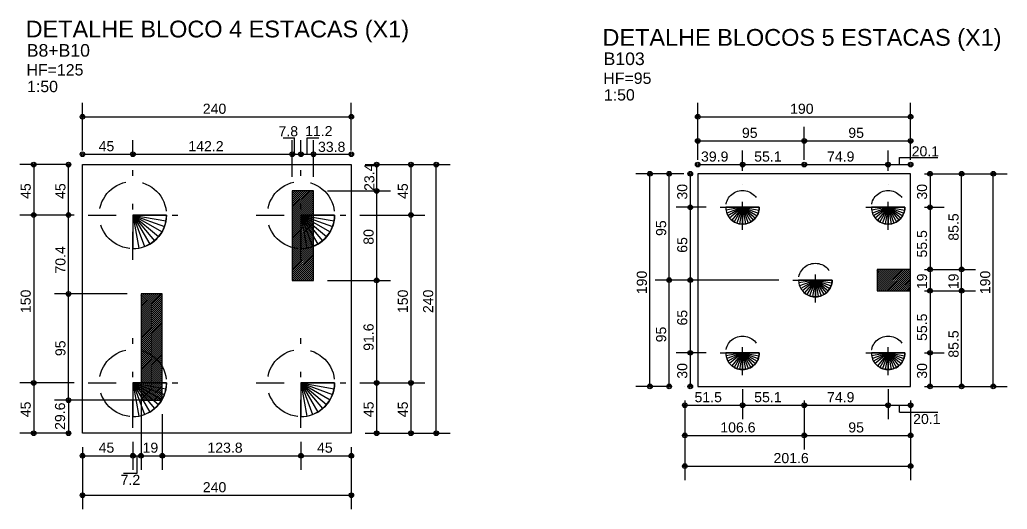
# Model space of a CAD drawing. Extents: x 0 to 119, y 0 to 84.
# Drawn here: x 76.2 to 93.83, y 53.86 to 62.61 of the extents above; entities that cross this region are included whole.
import ezdxf

# ---------------------------------------------------------------- set-up
doc = ezdxf.new("R2010")
doc.units = 0
doc.header["$MEASUREMENT"] = 0
doc.linetypes.add('ESTILO_TQS_0001', pattern=[1, 0.7, -0.3])
doc.linetypes.add('ESTILO_TQS_0003', pattern=[1.5, 0.5, -0.4, 0.1, -0.5])
for name, color, linetype in [('1', 3, 'CONTINUOUS'), ('10', 252, 'CONTINUOUS'), ('15', 12, 'CONTINUOUS'), ('18', 6, 'CONTINUOUS'), ('3', 7, 'CONTINUOUS'), ('32', 250, 'CONTINUOUS'), ('62', 7, 'CONTINUOUS')]:
    doc.layers.add(name, color=color, linetype=linetype)
doc.styles.add('TQS_ARIAL', font='arial.ttf')

msp = doc.modelspace()

# ---------------------------------------------------------------- linework, layer by layer
at = {"layer": '1', "color": 3, "linetype": 'Continuous'}
msp.add_line((90.207377, 57.958301), (90.207377, 57.958301), dxfattribs=at)
for points in [[(89.406336, 59.258301), (88.806336, 59.258301), (88.806569, 59.24649), (88.808874, 59.219361), (88.812996, 59.195439), (88.818824, 59.172646), (88.828798, 59.144403), (88.841744, 59.116911), (88.85268, 59.098119), (88.868393, 59.075591), (88.881979, 59.059143), (88.903561, 59.037208), (88.922194, 59.021464), (88.944182, 59.0059), (88.965531, 58.993397), (88.991622, 58.981099), (89.011923, 58.973544), (89.041455, 58.965401), (89.067617, 58.96081), (89.092111, 58.958638), (89.106336, 58.958301), (89.117823, 58.958521), (89.142565, 58.960496), (89.171083, 58.965371), (89.197666, 58.972541), (89.222567, 58.981732), (89.247336, 58.993501), (89.267434, 59.005225), (89.292714, 59.023219), (89.308581, 59.036723), (89.328574, 59.056781), (89.343703, 59.074843), (89.36093, 59.099613), (89.371256, 59.117526), (89.384907, 59.146954), (89.393846, 59.172639), (89.399856, 59.196282), (89.403548, 59.217492), (89.406141, 59.247485), (89.406336, 59.258301)], [(92.006336, 59.258301), (91.406336, 59.258301), (91.406569, 59.24649), (91.408874, 59.219361), (91.412996, 59.195439), (91.418824, 59.172646), (91.428798, 59.144403), (91.441744, 59.116911), (91.45268, 59.098119), (91.468393, 59.075591), (91.481979, 59.059143), (91.503561, 59.037208), (91.522194, 59.021464), (91.544182, 59.0059), (91.565531, 58.993397), (91.591622, 58.981099), (91.611923, 58.973544), (91.641455, 58.965401), (91.667617, 58.96081), (91.692111, 58.958638), (91.706336, 58.958301), (91.717823, 58.958521), (91.742565, 58.960496), (91.771083, 58.965371), (91.797666, 58.972541), (91.822567, 58.981732), (91.847336, 58.993501), (91.867434, 59.005225), (91.892714, 59.023219), (91.908581, 59.036723), (91.928574, 59.056781), (91.943703, 59.074843), (91.96093, 59.099613), (91.971256, 59.117526), (91.984907, 59.146954), (91.993846, 59.172639), (91.999856, 59.196282), (92.003548, 59.217492), (92.006141, 59.247485), (92.006336, 59.258301)], [(78.221791, 59.12074), (78.221791, 58.52074), (78.274108, 58.523025), (78.325979, 58.529855), (78.376118, 58.540927), (78.427003, 58.556924), (78.479512, 58.57891), (78.521791, 58.601125), (78.570367, 58.632381), (78.607463, 58.661113), (78.647052, 58.697476), (78.681417, 58.735067), (78.71625, 58.780872), (78.741406, 58.82074), (78.767539, 58.871424), (78.785606, 58.915528), (78.802817, 58.971044), (78.812675, 59.016551), (78.819964, 59.073962), (78.821791, 59.12074), (78.221791, 59.12074)], [(81.221791, 59.12074), (81.221791, 58.52074), (81.274108, 58.523025), (81.325979, 58.529855), (81.376118, 58.540927), (81.427003, 58.556924), (81.479512, 58.57891), (81.521791, 58.601125), (81.570367, 58.632381), (81.607463, 58.661113), (81.647052, 58.697476), (81.681417, 58.735067), (81.71625, 58.780872), (81.741406, 58.82074), (81.767539, 58.871424), (81.785606, 58.915528), (81.802817, 58.971044), (81.812675, 59.016551), (81.819964, 59.073962), (81.821791, 59.12074), (81.221791, 59.12074)], [(90.706336, 57.958301), (90.106336, 57.958301), (90.106569, 57.94649), (90.108874, 57.919361), (90.112996, 57.895439), (90.118824, 57.872646), (90.128798, 57.844403), (90.141744, 57.816911), (90.15268, 57.798119), (90.168393, 57.775591), (90.181979, 57.759143), (90.203561, 57.737208), (90.222194, 57.721464), (90.244182, 57.7059), (90.265531, 57.693397), (90.291622, 57.681099), (90.311923, 57.673544), (90.341455, 57.665401), (90.367617, 57.66081), (90.392111, 57.658638), (90.406336, 57.658301), (90.417823, 57.658521), (90.442565, 57.660496), (90.471083, 57.665371), (90.497666, 57.672541), (90.522567, 57.681732), (90.547336, 57.693501), (90.567434, 57.705225), (90.592714, 57.723219), (90.608581, 57.736723), (90.628574, 57.756781), (90.643703, 57.774843), (90.66093, 57.799613), (90.671256, 57.817526), (90.684907, 57.846954), (90.693846, 57.872639), (90.699856, 57.896282), (90.703548, 57.917492), (90.706141, 57.947485), (90.706336, 57.958301)], [(89.406336, 56.658301), (88.806336, 56.658301), (88.806569, 56.64649), (88.808874, 56.619361), (88.812996, 56.595439), (88.818824, 56.572646), (88.828798, 56.544403), (88.841744, 56.516911), (88.85268, 56.498119), (88.868393, 56.475591), (88.881979, 56.459143), (88.903561, 56.437208), (88.922194, 56.421464), (88.944182, 56.4059), (88.965531, 56.393397), (88.991622, 56.381099), (89.011923, 56.373544), (89.041455, 56.365401), (89.067617, 56.36081), (89.092111, 56.358638), (89.106336, 56.358301), (89.117823, 56.358521), (89.142565, 56.360496), (89.171083, 56.365371), (89.197666, 56.372541), (89.222567, 56.381732), (89.247336, 56.393501), (89.267434, 56.405225), (89.292714, 56.423219), (89.308581, 56.436723), (89.328574, 56.456781), (89.343703, 56.474843), (89.36093, 56.499613), (89.371256, 56.517526), (89.384907, 56.546954), (89.393846, 56.572639), (89.399856, 56.596282), (89.403548, 56.617492), (89.406141, 56.647485), (89.406336, 56.658301)], [(92.006336, 56.658301), (91.406336, 56.658301), (91.406569, 56.64649), (91.408874, 56.619361), (91.412996, 56.595439), (91.418824, 56.572646), (91.428798, 56.544403), (91.441744, 56.516911), (91.45268, 56.498119), (91.468393, 56.475591), (91.481979, 56.459143), (91.503561, 56.437208), (91.522194, 56.421464), (91.544182, 56.4059), (91.565531, 56.393397), (91.591622, 56.381099), (91.611923, 56.373544), (91.641455, 56.365401), (91.667617, 56.36081), (91.692111, 56.358638), (91.706336, 56.358301), (91.717823, 56.358521), (91.742565, 56.360496), (91.771083, 56.365371), (91.797666, 56.372541), (91.822567, 56.381732), (91.847336, 56.393501), (91.867434, 56.405225), (91.892714, 56.423219), (91.908581, 56.436723), (91.928574, 56.456781), (91.943703, 56.474843), (91.96093, 56.499613), (91.971256, 56.517526), (91.984907, 56.546954), (91.993846, 56.572639), (91.999856, 56.596282), (92.003548, 56.617492), (92.006141, 56.647485), (92.006336, 56.658301)], [(78.221791, 56.12074), (78.221791, 55.52074), (78.274108, 55.523025), (78.325979, 55.529855), (78.376118, 55.540927), (78.427003, 55.556924), (78.479512, 55.57891), (78.521791, 55.601125), (78.570367, 55.632381), (78.607463, 55.661113), (78.647052, 55.697476), (78.681417, 55.735067), (78.71625, 55.780872), (78.741406, 55.82074), (78.767539, 55.871424), (78.785606, 55.915528), (78.802817, 55.971044), (78.812675, 56.016551), (78.819964, 56.073962), (78.821791, 56.12074), (78.221791, 56.12074)], [(81.221791, 56.12074), (81.221791, 55.52074), (81.274108, 55.523025), (81.325979, 55.529855), (81.376118, 55.540927), (81.427003, 55.556924), (81.479512, 55.57891), (81.521791, 55.601125), (81.570367, 55.632381), (81.607463, 55.661113), (81.647052, 55.697476), (81.681417, 55.735067), (81.71625, 55.780872), (81.741406, 55.82074), (81.767539, 55.871424), (81.785606, 55.915528), (81.802817, 55.971044), (81.812675, 56.016551), (81.819964, 56.073962), (81.821791, 56.12074), (81.221791, 56.12074)]]:
    msp.add_lwpolyline(points, dxfattribs=at)
at = {"layer": '10', "color": 252, "linetype": 'ESTILO_TQS_0003'}
for p, q in [((78.221791, 58.32094), (78.221791, 59.92054)), ((81.221791, 58.32094), (81.221791, 59.92054)), ((89.106336, 58.858401), (89.106336, 59.658201)), ((91.706336, 58.858401), (91.706336, 59.658201)), ((88.706436, 59.258301), (89.506236, 59.258301)), ((91.306436, 59.258301), (92.106236, 59.258301)), ((77.421991, 59.12074), (79.021591, 59.12074)), ((80.421991, 59.12074), (82.021591, 59.12074)), ((90.406336, 57.558401), (90.406336, 58.358201)), ((90.006436, 57.958301), (90.806236, 57.958301)), ((89.106336, 56.258401), (89.106336, 57.058201)), ((91.706336, 56.258401), (91.706336, 57.058201)), ((78.221791, 55.32094), (78.221791, 56.92054)), ((81.221791, 55.32094), (81.221791, 56.92054)), ((88.706436, 56.658301), (89.506236, 56.658301)), ((91.306436, 56.658301), (92.106236, 56.658301)), ((77.421991, 56.12074), (79.021591, 56.12074)), ((80.421991, 56.12074), (82.021591, 56.12074))]:
    msp.add_line(p, q, dxfattribs=at)
at = {"layer": '10', "color": 252, "linetype": 'Continuous'}
for p, q in [((89.106336, 59.258301), (88.806336, 59.258301)), ((89.106336, 59.258301), (88.810894, 59.206206)), ((89.106336, 59.258301), (88.824428, 59.155695)), ((89.106336, 59.258301), (88.846529, 59.108301)), ((89.106336, 59.258301), (88.876523, 59.065465)), ((89.106336, 59.258301), (88.9135, 59.028488)), ((89.106336, 59.258301), (88.956336, 58.998493)), ((89.106336, 59.258301), (89.00373, 58.976393)), ((89.106336, 59.258301), (89.054242, 58.962859)), ((89.106336, 59.258301), (89.106336, 58.958301)), ((89.106336, 59.258301), (89.158431, 58.962859)), ((89.106336, 59.258301), (89.208942, 58.976393)), ((89.106336, 59.258301), (89.256336, 58.998493)), ((89.106336, 59.258301), (89.299172, 59.028488)), ((89.106336, 59.258301), (89.336149, 59.065465)), ((89.106336, 59.258301), (89.366144, 59.108301)), ((89.106336, 59.258301), (89.388244, 59.155695)), ((89.106336, 59.258301), (89.401778, 59.206206)), ((89.106336, 59.258301), (89.406336, 59.258301)), ((91.706336, 59.258301), (91.406336, 59.258301)), ((91.706336, 59.258301), (91.410894, 59.206206)), ((91.706336, 59.258301), (91.424428, 59.155695)), ((91.706336, 59.258301), (91.446529, 59.108301)), ((91.706336, 59.258301), (91.476523, 59.065465)), ((91.706336, 59.258301), (91.5135, 59.028488)), ((91.706336, 59.258301), (91.556336, 58.998493)), ((91.706336, 59.258301), (91.60373, 58.976393)), ((91.706336, 59.258301), (91.654242, 58.962859)), ((91.706336, 59.258301), (91.706336, 58.958301)), ((91.706336, 59.258301), (91.758431, 58.962859)), ((91.706336, 59.258301), (91.808942, 58.976393)), ((91.706336, 59.258301), (91.856336, 58.998493)), ((91.706336, 59.258301), (91.899172, 59.028488)), ((91.706336, 59.258301), (91.936149, 59.065465)), ((91.706336, 59.258301), (91.966144, 59.108301)), ((91.706336, 59.258301), (91.988244, 59.155695)), ((91.706336, 59.258301), (92.001778, 59.206206)), ((91.706336, 59.258301), (92.006336, 59.258301)), ((78.221791, 59.12074), (78.221791, 58.52074)), ((78.221791, 59.12074), (78.325979, 58.529855)), ((78.221791, 59.12074), (78.427003, 58.556924)), ((78.221791, 59.12074), (78.521791, 58.601125)), ((78.221791, 59.12074), (78.607463, 58.661113)), ((78.221791, 59.12074), (78.681417, 58.735067)), ((78.221791, 59.12074), (78.741406, 58.82074)), ((78.221791, 59.12074), (78.785606, 58.915528)), ((78.221791, 59.12074), (78.812675, 59.016551)), ((78.221791, 59.12074), (78.821791, 59.12074)), ((81.221791, 59.12074), (81.221791, 58.52074)), ((81.221791, 59.12074), (81.325979, 58.529855)), ((81.221791, 59.12074), (81.427003, 58.556924)), ((81.221791, 59.12074), (81.521791, 58.601125)), ((81.221791, 59.12074), (81.607463, 58.661113)), ((81.221791, 59.12074), (81.681417, 58.735067)), ((81.221791, 59.12074), (81.741406, 58.82074)), ((81.221791, 59.12074), (81.785606, 58.915528)), ((81.221791, 59.12074), (81.812675, 59.016551)), ((81.221791, 59.12074), (81.821791, 59.12074)), ((90.406336, 57.958301), (90.106336, 57.958301)), ((90.406336, 57.958301), (90.110894, 57.906206)), ((90.406336, 57.958301), (90.124428, 57.855695)), ((90.406336, 57.958301), (90.146529, 57.808301)), ((90.406336, 57.958301), (90.176523, 57.765465)), ((90.406336, 57.958301), (90.2135, 57.728488)), ((90.406336, 57.958301), (90.256336, 57.698493)), ((90.406336, 57.958301), (90.30373, 57.676393)), ((90.406336, 57.958301), (90.354242, 57.662859)), ((90.406336, 57.958301), (90.406336, 57.658301)), ((90.406336, 57.958301), (90.458431, 57.662859)), ((90.406336, 57.958301), (90.508942, 57.676393)), ((90.406336, 57.958301), (90.556336, 57.698493)), ((90.406336, 57.958301), (90.599172, 57.728488)), ((90.406336, 57.958301), (90.636149, 57.765465)), ((90.406336, 57.958301), (90.666144, 57.808301)), ((90.406336, 57.958301), (90.688244, 57.855695)), ((90.406336, 57.958301), (90.701778, 57.906206)), ((90.406336, 57.958301), (90.706336, 57.958301)), ((89.106336, 56.658301), (88.806336, 56.658301)), ((89.106336, 56.658301), (88.810894, 56.606206)), ((89.106336, 56.658301), (88.824428, 56.555695)), ((89.106336, 56.658301), (88.846529, 56.508301)), ((89.106336, 56.658301), (88.876523, 56.465465)), ((89.106336, 56.658301), (88.9135, 56.428488)), ((89.106336, 56.658301), (88.956336, 56.398493)), ((89.106336, 56.658301), (89.00373, 56.376393)), ((89.106336, 56.658301), (89.054242, 56.362859)), ((89.106336, 56.658301), (89.106336, 56.358301)), ((89.106336, 56.658301), (89.158431, 56.362859)), ((89.106336, 56.658301), (89.208942, 56.376393)), ((89.106336, 56.658301), (89.256336, 56.398493)), ((89.106336, 56.658301), (89.299172, 56.428488)), ((89.106336, 56.658301), (89.336149, 56.465465)), ((89.106336, 56.658301), (89.366144, 56.508301)), ((89.106336, 56.658301), (89.388244, 56.555695)), ((89.106336, 56.658301), (89.401778, 56.606206)), ((89.106336, 56.658301), (89.406336, 56.658301)), ((91.706336, 56.658301), (91.406336, 56.658301)), ((91.706336, 56.658301), (91.410894, 56.606206)), ((91.706336, 56.658301), (91.424428, 56.555695)), ((91.706336, 56.658301), (91.446529, 56.508301)), ((91.706336, 56.658301), (91.476523, 56.465465)), ((91.706336, 56.658301), (91.5135, 56.428488)), ((91.706336, 56.658301), (91.556336, 56.398493)), ((91.706336, 56.658301), (91.60373, 56.376393)), ((91.706336, 56.658301), (91.654242, 56.362859)), ((91.706336, 56.658301), (91.706336, 56.358301)), ((91.706336, 56.658301), (91.758431, 56.362859)), ((91.706336, 56.658301), (91.808942, 56.376393)), ((91.706336, 56.658301), (91.856336, 56.398493)), ((91.706336, 56.658301), (91.899172, 56.428488)), ((91.706336, 56.658301), (91.936149, 56.465465)), ((91.706336, 56.658301), (91.966144, 56.508301)), ((91.706336, 56.658301), (91.988244, 56.555695)), ((91.706336, 56.658301), (92.001778, 56.606206)), ((91.706336, 56.658301), (92.006336, 56.658301)), ((78.221791, 56.12074), (78.221791, 55.52074)), ((78.221791, 56.12074), (78.325979, 55.529855)), ((78.221791, 56.12074), (78.427003, 55.556924)), ((78.221791, 56.12074), (78.521791, 55.601125)), ((78.221791, 56.12074), (78.607463, 55.661113)), ((78.221791, 56.12074), (78.681417, 55.735067)), ((78.221791, 56.12074), (78.741406, 55.82074)), ((78.221791, 56.12074), (78.785606, 55.915528)), ((78.221791, 56.12074), (78.812675, 56.016551)), ((78.221791, 56.12074), (78.821791, 56.12074)), ((81.221791, 56.12074), (81.221791, 55.52074)), ((81.221791, 56.12074), (81.325979, 55.529855)), ((81.221791, 56.12074), (81.427003, 55.556924)), ((81.221791, 56.12074), (81.521791, 55.601125)), ((81.221791, 56.12074), (81.607463, 55.661113)), ((81.221791, 56.12074), (81.681417, 55.735067)), ((81.221791, 56.12074), (81.741406, 55.82074)), ((81.221791, 56.12074), (81.785606, 55.915528)), ((81.221791, 56.12074), (81.812675, 56.016551)), ((81.221791, 56.12074), (81.821791, 56.12074))]:
    msp.add_line(p, q, dxfattribs=at)
at = {"layer": '10', "color": 252, "linetype": 'ESTILO_TQS_0001'}
for centre, radius in [((78.221791, 59.12074), 0.6), ((81.221791, 59.12074), 0.6), ((89.106336, 59.258301), 0.3), ((91.706336, 59.258301), 0.3), ((90.406336, 57.958301), 0.3), ((89.106336, 56.658301), 0.3), ((91.706336, 56.658301), 0.3), ((78.221791, 56.12074), 0.6), ((81.221791, 56.12074), 0.6)]:
    msp.add_circle(centre, radius, dxfattribs=at)
at = {"layer": '18', "color": 6, "linetype": 'Continuous'}
for points in [[(77.321791, 60.02074), (82.121791, 60.02074), (82.121791, 55.22074), (77.321791, 55.22074), (77.321791, 60.02074)], [(88.307377, 56.058301), (92.107377, 56.058301), (92.107377, 59.858301), (88.307377, 59.858301), (88.307377, 56.058301)]]:
    msp.add_lwpolyline(points, dxfattribs=at)
at = {"layer": '32', "color": 250, "linetype": 'Continuous'}
for p, q in [((77.321791, 60.27074), (77.321791, 61.125311)), ((82.121791, 60.27074), (82.121791, 61.125311)), ((88.307377, 60.108301), (88.307377, 61.125252)), ((92.107377, 60.108301), (92.107377, 61.125252)), ((77.321791, 60.875311), (82.121791, 60.875311)), ((88.307377, 60.875252), (92.107377, 60.875252)), ((88.307377, 60.108301), (88.307377, 60.695103)), ((90.207377, 60.108301), (90.207377, 60.695103)), ((90.207377, 60.108301), (90.207377, 60.695103)), ((92.107377, 60.108301), (92.107377, 60.695103)), ((80.903, 60.499588), (81.109422, 60.499588)), ((81.109422, 60.206755), (81.109422, 60.499588)), ((81.334159, 60.206755), (81.334159, 60.499588)), ((81.334159, 60.499588), (81.540581, 60.499588)), ((77.321791, 60.27074), (77.321791, 60.456755)), ((78.221791, 60.17054), (78.221791, 60.456755)), ((78.221791, 60.17054), (78.221791, 60.456755)), ((81.066527, 59.801898), (81.066527, 60.456755)), ((81.066527, 59.801898), (81.066527, 60.456755)), ((81.221791, 60.17054), (81.221791, 60.456755)), ((81.221791, 60.17054), (81.221791, 60.456755)), ((81.446527, 59.801898), (81.446527, 60.456755)), ((81.446527, 59.801898), (81.446527, 60.456755)), ((82.121791, 60.27074), (82.121791, 60.456755)), ((88.307377, 60.445103), (90.207377, 60.445103)), ((90.207377, 60.445103), (92.107377, 60.445103)), ((77.321791, 60.206755), (78.221791, 60.206755)), ((78.221791, 60.206755), (81.066527, 60.206755)), ((81.066527, 60.206755), (81.221791, 60.206755)), ((81.221791, 60.206755), (81.446527, 60.206755)), ((81.446527, 60.206755), (82.121791, 60.206755)), ((88.307377, 60.108301), (88.307377, 60.271635)), ((89.106336, 59.908201), (89.106336, 60.271635)), ((89.106336, 59.908201), (89.106336, 60.271635)), ((90.207377, 60.108301), (90.207377, 60.271635)), ((90.207377, 60.108301), (90.207377, 60.271635)), ((91.706336, 59.908201), (91.706336, 60.271635)), ((91.706336, 59.908201), (91.706336, 60.271635)), ((91.906856, 60.021635), (91.906856, 60.145971)), ((91.906856, 60.145971), (92.591086, 60.145971)), ((92.107377, 60.108301), (92.107377, 60.271635)), ((77.071791, 60.02074), (76.201584, 60.02074)), ((76.451584, 60.02074), (76.451584, 59.12074)), ((77.071791, 60.02074), (76.821791, 60.02074)), ((77.071791, 59.12074), (77.071791, 60.02074)), ((77.321791, 60.02074), (77.321791, 60.02074)), ((77.321791, 60.02074), (77.321791, 60.02074)), ((77.321791, 60.02074), (77.321791, 60.02074)), ((77.321791, 60.02074), (77.321791, 60.02074)), ((82.121791, 60.02074), (82.121791, 60.02074)), ((82.121791, 60.02074), (82.121791, 60.02074)), ((82.121791, 60.02074), (82.121791, 60.02074)), ((82.121791, 60.02074), (82.121791, 60.02074)), ((82.121791, 60.02074), (82.121791, 60.02074)), ((82.371791, 60.02074), (83.4348, 60.02074)), ((82.371791, 60.02074), (82.823365, 60.02074)), ((82.371791, 60.02074), (83.887014, 60.02074)), ((82.573365, 60.02074), (82.573365, 59.551898)), ((83.1848, 60.02074), (83.1848, 59.12074)), ((83.637014, 55.22074), (83.637014, 60.02074)), ((88.307377, 60.021635), (89.106336, 60.021635)), ((89.106336, 60.021635), (90.207377, 60.021635)), ((90.207377, 60.021635), (91.706336, 60.021635)), ((91.706336, 60.021635), (92.107377, 60.021635)), ((78.221791, 59.92054), (78.221791, 59.92054)), ((78.221791, 59.92054), (78.221791, 59.92054)), ((81.221791, 59.92054), (81.221791, 59.92054)), ((81.221791, 59.92054), (81.221791, 59.92054)), ((87.9654, 59.858301), (87.202426, 59.858301)), ((87.452426, 56.058301), (87.452426, 59.858301)), ((88.057377, 59.858301), (87.546459, 59.858301)), ((87.796459, 57.958301), (87.796459, 59.858301)), ((88.057377, 59.858301), (87.923775, 59.858301)), ((88.173775, 59.858301), (88.173775, 59.258301)), ((88.2154, 59.858301), (88.2154, 59.858301)), ((88.307377, 59.858301), (88.307377, 59.858301)), ((88.307377, 59.858301), (88.307377, 59.858301)), ((88.307377, 59.858301), (88.307377, 59.858301)), ((88.307377, 59.858301), (88.307377, 59.858301)), ((88.307377, 59.858301), (88.307377, 59.858301)), ((90.207377, 59.858301), (90.207377, 59.858301)), ((90.207377, 59.858301), (90.207377, 59.858301)), ((90.207377, 59.858301), (90.207377, 59.858301)), ((90.207377, 59.858301), (90.207377, 59.858301)), ((92.107377, 59.858301), (92.107377, 59.858301)), ((92.107377, 59.858301), (92.107377, 59.858301)), ((92.107377, 59.858301), (92.107377, 59.858301)), ((92.107377, 59.858301), (92.107377, 59.858301)), ((92.107377, 59.858301), (92.107377, 59.858301)), ((92.107377, 59.858301), (92.107377, 59.858301)), ((92.357377, 59.858301), (92.705022, 59.858301)), ((92.357377, 59.858301), (93.267558, 59.858301)), ((92.357377, 59.858301), (93.83291, 59.858301)), ((92.455022, 59.858301), (92.455022, 59.258301)), ((93.017558, 58.148301), (93.017558, 59.858301)), ((93.58291, 56.058301), (93.58291, 59.858301)), ((89.106336, 59.658201), (89.106336, 59.658201)), ((89.106336, 59.658201), (89.106336, 59.658201)), ((91.706336, 59.658201), (91.706336, 59.658201)), ((91.706336, 59.658201), (91.706336, 59.658201)), ((81.066527, 59.551898), (81.066527, 59.551898)), ((81.066527, 59.551898), (81.066527, 59.551898)), ((81.446527, 59.551898), (81.446527, 59.551898)), ((81.446527, 59.551898), (81.446527, 59.551898)), ((81.446527, 59.551898), (81.446527, 59.551898)), ((81.446527, 59.551898), (81.446527, 59.551898)), ((81.696527, 59.551898), (82.823365, 59.551898)), ((81.696527, 59.551898), (82.823365, 59.551898)), ((82.573365, 59.551898), (82.573365, 57.951898)), ((88.456436, 59.258301), (87.923775, 59.258301)), ((88.456436, 59.258301), (87.923775, 59.258301)), ((88.173775, 59.258301), (88.173775, 57.958301)), ((88.706436, 59.258301), (88.706436, 59.258301)), ((88.706436, 59.258301), (88.706436, 59.258301)), ((92.106236, 59.258301), (92.106236, 59.258301)), ((92.106236, 59.258301), (92.106236, 59.258301)), ((92.356236, 59.258301), (92.705022, 59.258301)), ((92.356236, 59.258301), (92.705022, 59.258301)), ((92.455022, 59.258301), (92.455022, 58.148301)), ((77.171991, 59.12074), (76.201584, 59.12074)), ((77.171991, 59.12074), (76.201584, 59.12074)), ((76.451584, 59.12074), (76.451584, 56.12074)), ((77.171991, 59.12074), (76.821791, 59.12074)), ((77.171991, 59.12074), (76.821791, 59.12074)), ((77.071791, 57.711898), (77.071791, 59.12074)), ((77.421991, 59.12074), (77.421991, 59.12074)), ((77.421991, 59.12074), (77.421991, 59.12074)), ((77.421991, 59.12074), (77.421991, 59.12074)), ((77.421991, 59.12074), (77.421991, 59.12074)), ((82.021591, 59.12074), (82.021591, 59.12074)), ((82.021591, 59.12074), (82.021591, 59.12074)), ((82.271591, 59.12074), (83.4348, 59.12074)), ((82.271591, 59.12074), (83.4348, 59.12074)), ((83.1848, 59.12074), (83.1848, 56.12074)), ((92.107377, 58.148301), (92.107377, 58.148301)), ((92.107377, 58.148301), (92.107377, 58.148301)), ((92.107377, 58.148301), (92.107377, 58.148301)), ((92.107377, 58.148301), (92.107377, 58.148301)), ((92.357377, 58.148301), (92.705022, 58.148301)), ((92.357377, 58.148301), (92.705022, 58.148301)), ((92.357377, 58.148301), (93.267558, 58.148301)), ((92.357377, 58.148301), (93.267558, 58.148301)), ((92.455022, 58.148301), (92.455022, 57.768301)), ((93.017558, 57.768301), (93.017558, 58.148301)), ((81.446527, 57.951898), (81.446527, 57.951898)), ((81.446527, 57.951898), (81.446527, 57.951898)), ((81.696527, 57.951898), (82.823365, 57.951898)), ((81.696527, 57.951898), (82.823365, 57.951898)), ((82.573365, 57.951898), (82.573365, 56.12074)), ((88.057377, 57.958301), (87.546459, 57.958301)), ((88.057377, 57.958301), (87.546459, 57.958301)), ((87.796459, 56.058301), (87.796459, 57.958301)), ((89.756436, 57.958301), (87.923775, 57.958301)), ((89.756436, 57.958301), (87.923775, 57.958301)), ((88.173775, 57.958301), (88.173775, 56.658301)), ((88.307377, 57.958301), (88.307377, 57.958301)), ((88.307377, 57.958301), (88.307377, 57.958301)), ((90.006436, 57.958301), (90.006436, 57.958301)), ((90.006436, 57.958301), (90.006436, 57.958301)), ((78.116527, 57.711898), (76.821791, 57.711898)), ((78.116527, 57.711898), (76.821791, 57.711898)), ((77.071791, 55.811898), (77.071791, 57.711898)), ((78.366527, 57.711898), (78.366527, 57.711898)), ((78.366527, 57.711898), (78.366527, 57.711898)), ((92.107377, 57.768301), (92.107377, 57.768301)), ((92.107377, 57.768301), (92.107377, 57.768301)), ((92.107377, 57.768301), (92.107377, 57.768301)), ((92.107377, 57.768301), (92.107377, 57.768301)), ((92.357377, 57.768301), (92.705022, 57.768301)), ((92.357377, 57.768301), (92.705022, 57.768301)), ((92.357377, 57.768301), (93.267558, 57.768301)), ((92.357377, 57.768301), (93.267558, 57.768301)), ((92.455022, 57.768301), (92.455022, 56.658301)), ((93.017558, 56.058301), (93.017558, 57.768301)), ((78.366527, 56.761898), (78.366527, 56.761898)), ((78.366527, 56.761898), (78.366527, 56.761898)), ((88.456436, 56.658301), (87.923775, 56.658301)), ((88.456436, 56.658301), (87.923775, 56.658301)), ((88.173775, 56.658301), (88.173775, 56.058301)), ((88.706436, 56.658301), (88.706436, 56.658301)), ((88.706436, 56.658301), (88.706436, 56.658301)), ((92.106236, 56.658301), (92.106236, 56.658301)), ((92.106236, 56.658301), (92.106236, 56.658301)), ((92.356236, 56.658301), (92.705022, 56.658301)), ((92.356236, 56.658301), (92.705022, 56.658301)), ((92.455022, 56.658301), (92.455022, 56.058301)), ((78.366527, 56.511898), (78.366527, 54.570077)), ((78.366527, 56.511898), (78.366527, 54.570077)), ((89.106336, 56.258401), (89.106336, 56.258401)), ((89.106336, 56.258401), (89.106336, 56.258401)), ((91.706336, 56.258401), (91.706336, 56.258401)), ((91.706336, 56.258401), (91.706336, 56.258401)), ((77.171991, 56.12074), (76.201584, 56.12074)), ((77.171991, 56.12074), (76.201584, 56.12074)), ((76.451584, 56.12074), (76.451584, 55.22074)), ((77.421991, 56.12074), (77.421991, 56.12074)), ((77.421991, 56.12074), (77.421991, 56.12074)), ((82.021591, 56.12074), (82.021591, 56.12074)), ((82.021591, 56.12074), (82.021591, 56.12074)), ((82.021591, 56.12074), (82.021591, 56.12074)), ((82.021591, 56.12074), (82.021591, 56.12074)), ((82.271591, 56.12074), (82.823365, 56.12074)), ((82.271591, 56.12074), (82.823365, 56.12074)), ((82.271591, 56.12074), (83.4348, 56.12074)), ((82.271591, 56.12074), (83.4348, 56.12074)), ((82.573365, 56.12074), (82.573365, 55.22074)), ((83.1848, 56.12074), (83.1848, 55.22074)), ((87.82631, 56.058301), (87.202426, 56.058301)), ((87.82631, 56.058301), (87.546459, 56.058301)), ((88.07631, 56.058301), (88.07631, 56.058301)), ((88.07631, 56.058301), (88.07631, 56.058301)), ((88.07631, 56.058301), (88.07631, 56.058301)), ((88.07631, 56.058301), (88.07631, 56.058301)), ((88.07631, 56.058301), (88.07631, 56.058301)), ((88.07631, 56.058301), (88.07631, 56.058301)), ((88.32631, 56.058301), (88.423775, 56.058301)), ((89.106336, 56.008401), (89.106336, 55.472647)), ((89.106336, 56.008401), (89.106336, 55.472647)), ((90.207377, 56.058301), (90.207377, 56.058301)), ((90.207377, 56.058301), (90.207377, 56.058301)), ((90.207377, 56.058301), (90.207377, 56.058301)), ((90.207377, 56.058301), (90.207377, 56.058301)), ((91.706336, 56.008401), (91.706336, 55.472647)), ((91.706336, 56.008401), (91.706336, 55.472647)), ((92.107377, 56.058301), (92.107377, 56.058301)), ((92.107377, 56.058301), (92.107377, 56.058301)), ((92.107377, 56.058301), (92.107377, 56.058301)), ((92.107377, 56.058301), (92.107377, 56.058301)), ((92.107377, 56.058301), (92.107377, 56.058301)), ((92.107377, 56.058301), (92.107377, 56.058301)), ((92.357377, 56.058301), (92.705022, 56.058301)), ((92.357377, 56.058301), (93.267558, 56.058301)), ((92.357377, 56.058301), (93.83291, 56.058301)), ((78.402227, 55.811898), (76.821791, 55.811898)), ((78.116527, 55.811898), (76.821791, 55.811898)), ((77.071791, 55.811898), (77.071791, 55.22074)), ((78.366527, 55.811898), (78.366527, 55.811898)), ((78.652227, 55.811898), (78.652227, 55.811898)), ((78.746527, 55.811898), (78.746527, 55.811898)), ((78.746527, 55.811898), (78.746527, 55.811898)), ((88.07631, 55.808301), (88.07631, 55.472647)), ((88.07631, 55.808301), (88.07631, 54.932047)), ((88.07631, 55.808301), (88.07631, 54.384427)), ((88.07631, 55.722647), (89.106336, 55.722647)), ((89.106336, 55.722647), (90.207377, 55.722647)), ((90.207377, 55.808301), (90.207377, 55.472647)), ((90.207377, 55.808301), (90.207377, 55.472647)), ((90.207377, 55.808301), (90.207377, 54.932047)), ((90.207377, 55.808301), (90.207377, 54.932047)), ((90.207377, 55.722647), (91.706336, 55.722647)), ((91.706336, 55.722647), (92.107377, 55.722647)), ((91.906856, 55.598311), (91.906856, 55.722647)), ((92.107377, 55.808301), (92.107377, 54.932047)), ((92.107377, 55.808301), (92.107377, 55.472647)), ((92.107377, 55.808301), (92.107377, 54.384427)), ((78.746527, 55.561898), (78.746527, 54.570077)), ((78.746527, 55.561898), (78.746527, 54.570077)), ((91.906856, 55.598311), (92.591086, 55.598311)), ((77.071791, 55.22074), (76.201584, 55.22074)), ((77.071791, 55.22074), (76.821791, 55.22074)), ((77.321791, 55.22074), (77.321791, 55.22074)), ((77.321791, 55.22074), (77.321791, 55.22074)), ((77.321791, 55.22074), (77.321791, 55.22074)), ((77.321791, 55.22074), (77.321791, 55.22074)), ((78.221791, 55.32094), (78.221791, 55.32094)), ((78.221791, 55.32094), (78.221791, 55.32094)), ((81.221791, 55.32094), (81.221791, 55.32094)), ((81.221791, 55.32094), (81.221791, 55.32094)), ((82.121791, 55.22074), (82.121791, 55.22074)), ((82.121791, 55.22074), (82.121791, 55.22074)), ((82.121791, 55.22074), (82.121791, 55.22074)), ((82.121791, 55.22074), (82.121791, 55.22074)), ((82.121791, 55.22074), (82.121791, 55.22074)), ((82.371791, 55.22074), (82.823365, 55.22074)), ((82.371791, 55.22074), (83.4348, 55.22074)), ((82.371791, 55.22074), (83.887014, 55.22074)), ((78.221791, 55.07094), (78.221791, 54.570077)), ((78.221791, 55.07094), (78.221791, 54.570077)), ((81.221791, 55.07094), (81.221791, 54.570077)), ((81.221791, 55.07094), (81.221791, 54.570077)), ((88.07631, 55.182047), (90.207377, 55.182047)), ((90.207377, 55.182047), (92.107377, 55.182047)), ((77.321791, 54.97074), (77.321791, 54.570077)), ((77.321791, 54.97074), (77.321791, 53.86379)), ((82.121791, 54.97074), (82.121791, 54.570077)), ((82.121791, 54.97074), (82.121791, 53.86379)), ((77.321791, 54.820077), (78.221791, 54.820077)), ((78.221791, 54.820077), (78.366527, 54.820077)), ((78.294159, 54.820077), (78.294159, 54.503107)), ((78.366527, 54.820077), (78.746527, 54.820077)), ((78.746527, 54.820077), (81.221791, 54.820077)), ((81.221791, 54.820077), (82.121791, 54.820077)), ((78.294159, 54.503107), (78.056153, 54.503107)), ((88.07631, 54.634427), (92.107377, 54.634427)), ((77.321791, 54.11379), (82.121791, 54.11379))]:
    msp.add_line(p, q, dxfattribs=at)
for centre, radius in [((77.321791, 60.875311), 0.041625), ((77.321791, 60.875311), 0.02075), ((82.121791, 60.875311), 0.041625), ((82.121791, 60.875311), 0.02075), ((88.307377, 60.875252), 0.041625), ((88.307377, 60.875252), 0.02075), ((92.107377, 60.875252), 0.041625), ((92.107377, 60.875252), 0.02075), ((88.307377, 60.445103), 0.041625), ((90.207377, 60.445103), 0.041625), ((90.207377, 60.445103), 0.041625), ((92.107377, 60.445103), 0.041625), ((88.307377, 60.445103), 0.02075), ((90.207377, 60.445103), 0.02075), ((90.207377, 60.445103), 0.02075), ((92.107377, 60.445103), 0.02075), ((77.321791, 60.206755), 0.041625), ((77.321791, 60.206755), 0.02075), ((78.221791, 60.206755), 0.041625), ((78.221791, 60.206755), 0.041625), ((78.221791, 60.206755), 0.02075), ((78.221791, 60.206755), 0.02075), ((81.066527, 60.206755), 0.041625), ((81.066527, 60.206755), 0.041625), ((81.066527, 60.206755), 0.02075), ((81.066527, 60.206755), 0.02075), ((81.221791, 60.206755), 0.041625), ((81.221791, 60.206755), 0.041625), ((81.221791, 60.206755), 0.02075), ((81.221791, 60.206755), 0.02075), ((81.446527, 60.206755), 0.041625), ((81.446527, 60.206755), 0.041625), ((81.446527, 60.206755), 0.02075), ((81.446527, 60.206755), 0.02075), ((82.121791, 60.206755), 0.041625), ((82.121791, 60.206755), 0.02075), ((76.451584, 60.02074), 0.041625), ((76.451584, 60.02074), 0.02075), ((77.071791, 60.02074), 0.041625), ((77.071791, 60.02074), 0.02075), ((82.573365, 60.02074), 0.041625), ((82.573365, 60.02074), 0.02075), ((83.1848, 60.02074), 0.041625), ((83.1848, 60.02074), 0.02075), ((83.637014, 60.02074), 0.041625), ((83.637014, 60.02074), 0.02075), ((88.307377, 60.021635), 0.041625), ((88.307377, 60.021635), 0.02075), ((89.106336, 60.021635), 0.041625), ((89.106336, 60.021635), 0.041625), ((89.106336, 60.021635), 0.02075), ((89.106336, 60.021635), 0.02075), ((90.207377, 60.021635), 0.041625), ((90.207377, 60.021635), 0.041625), ((90.207377, 60.021635), 0.02075), ((90.207377, 60.021635), 0.02075), ((91.706336, 60.021635), 0.041625), ((91.706336, 60.021635), 0.041625), ((91.706336, 60.021635), 0.02075), ((91.706336, 60.021635), 0.02075), ((92.107377, 60.021635), 0.041625), ((92.107377, 60.021635), 0.02075), ((87.452426, 59.858301), 0.041625), ((87.452426, 59.858301), 0.02075), ((87.796459, 59.858301), 0.041625), ((87.796459, 59.858301), 0.02075), ((88.173775, 59.858301), 0.041625), ((88.173775, 59.858301), 0.02075), ((92.455022, 59.858301), 0.041625), ((92.455022, 59.858301), 0.02075), ((93.017558, 59.858301), 0.041625), ((93.017558, 59.858301), 0.02075), ((93.58291, 59.858301), 0.041625), ((93.58291, 59.858301), 0.02075), ((82.573365, 59.551898), 0.041625), ((82.573365, 59.551898), 0.041625), ((82.573365, 59.551898), 0.02075), ((82.573365, 59.551898), 0.02075), ((88.173775, 59.258301), 0.041625), ((88.173775, 59.258301), 0.041625), ((88.173775, 59.258301), 0.02075), ((88.173775, 59.258301), 0.02075), ((92.455022, 59.258301), 0.041625), ((92.455022, 59.258301), 0.041625), ((92.455022, 59.258301), 0.02075), ((92.455022, 59.258301), 0.02075), ((76.451584, 59.12074), 0.041625), ((76.451584, 59.12074), 0.041625), ((76.451584, 59.12074), 0.02075), ((76.451584, 59.12074), 0.02075), ((77.071791, 59.12074), 0.041625), ((77.071791, 59.12074), 0.041625), ((77.071791, 59.12074), 0.02075), ((77.071791, 59.12074), 0.02075), ((83.1848, 59.12074), 0.041625), ((83.1848, 59.12074), 0.041625), ((83.1848, 59.12074), 0.02075), ((83.1848, 59.12074), 0.02075), ((92.455022, 58.148301), 0.041625), ((92.455022, 58.148301), 0.041625), ((93.017558, 58.148301), 0.041625), ((93.017558, 58.148301), 0.041625), ((92.455022, 58.148301), 0.02075), ((92.455022, 58.148301), 0.02075), ((93.017558, 58.148301), 0.02075), ((93.017558, 58.148301), 0.02075), ((82.573365, 57.951898), 0.041625), ((82.573365, 57.951898), 0.041625), ((82.573365, 57.951898), 0.02075), ((82.573365, 57.951898), 0.02075), ((87.796459, 57.958301), 0.041625), ((87.796459, 57.958301), 0.041625), ((87.796459, 57.958301), 0.02075), ((87.796459, 57.958301), 0.02075), ((88.173775, 57.958301), 0.041625), ((88.173775, 57.958301), 0.041625), ((88.173775, 57.958301), 0.02075), ((88.173775, 57.958301), 0.02075), ((77.071791, 57.711898), 0.041625), ((77.071791, 57.711898), 0.041625), ((77.071791, 57.711898), 0.02075), ((77.071791, 57.711898), 0.02075), ((92.455022, 57.768301), 0.041625), ((92.455022, 57.768301), 0.041625), ((92.455022, 57.768301), 0.02075), ((92.455022, 57.768301), 0.02075), ((93.017558, 57.768301), 0.041625), ((93.017558, 57.768301), 0.041625), ((93.017558, 57.768301), 0.02075), ((93.017558, 57.768301), 0.02075), ((88.173775, 56.658301), 0.041625), ((88.173775, 56.658301), 0.041625), ((88.173775, 56.658301), 0.02075), ((88.173775, 56.658301), 0.02075), ((92.455022, 56.658301), 0.041625), ((92.455022, 56.658301), 0.041625), ((92.455022, 56.658301), 0.02075), ((92.455022, 56.658301), 0.02075), ((76.451584, 56.12074), 0.041625), ((76.451584, 56.12074), 0.041625), ((76.451584, 56.12074), 0.02075), ((76.451584, 56.12074), 0.02075), ((82.573365, 56.12074), 0.041625), ((82.573365, 56.12074), 0.041625), ((82.573365, 56.12074), 0.02075), ((82.573365, 56.12074), 0.02075), ((83.1848, 56.12074), 0.041625), ((83.1848, 56.12074), 0.041625), ((83.1848, 56.12074), 0.02075), ((83.1848, 56.12074), 0.02075), ((87.452426, 56.058301), 0.041625), ((87.452426, 56.058301), 0.02075), ((87.796459, 56.058301), 0.041625), ((87.796459, 56.058301), 0.02075), ((88.173775, 56.058301), 0.041625), ((88.173775, 56.058301), 0.02075), ((92.455022, 56.058301), 0.041625), ((92.455022, 56.058301), 0.02075), ((93.017558, 56.058301), 0.041625), ((93.017558, 56.058301), 0.02075), ((93.58291, 56.058301), 0.041625), ((93.58291, 56.058301), 0.02075), ((77.071791, 55.811898), 0.041625), ((77.071791, 55.811898), 0.041625), ((77.071791, 55.811898), 0.02075), ((77.071791, 55.811898), 0.02075), ((88.07631, 55.722647), 0.041625), ((88.07631, 55.722647), 0.02075), ((89.106336, 55.722647), 0.041625), ((89.106336, 55.722647), 0.041625), ((89.106336, 55.722647), 0.02075), ((89.106336, 55.722647), 0.02075), ((90.207377, 55.722647), 0.041625), ((90.207377, 55.722647), 0.041625), ((90.207377, 55.722647), 0.02075), ((90.207377, 55.722647), 0.02075), ((91.706336, 55.722647), 0.041625), ((91.706336, 55.722647), 0.041625), ((91.706336, 55.722647), 0.02075), ((91.706336, 55.722647), 0.02075), ((92.107377, 55.722647), 0.041625), ((92.107377, 55.722647), 0.02075), ((76.451584, 55.22074), 0.041625), ((76.451584, 55.22074), 0.02075), ((77.071791, 55.22074), 0.041625), ((77.071791, 55.22074), 0.02075), ((82.573365, 55.22074), 0.041625), ((82.573365, 55.22074), 0.02075), ((83.1848, 55.22074), 0.041625), ((83.1848, 55.22074), 0.02075), ((83.637014, 55.22074), 0.041625), ((83.637014, 55.22074), 0.02075), ((88.07631, 55.182047), 0.041625), ((88.07631, 55.182047), 0.02075), ((90.207377, 55.182047), 0.041625), ((90.207377, 55.182047), 0.041625), ((90.207377, 55.182047), 0.02075), ((90.207377, 55.182047), 0.02075), ((92.107377, 55.182047), 0.041625), ((92.107377, 55.182047), 0.02075), ((77.321791, 54.820077), 0.041625), ((77.321791, 54.820077), 0.02075), ((78.221791, 54.820077), 0.041625), ((78.221791, 54.820077), 0.041625), ((78.221791, 54.820077), 0.02075), ((78.221791, 54.820077), 0.02075), ((78.366527, 54.820077), 0.041625), ((78.366527, 54.820077), 0.041625), ((78.366527, 54.820077), 0.02075), ((78.366527, 54.820077), 0.02075), ((78.746527, 54.820077), 0.041625), ((78.746527, 54.820077), 0.041625), ((78.746527, 54.820077), 0.02075), ((78.746527, 54.820077), 0.02075), ((81.221791, 54.820077), 0.041625), ((81.221791, 54.820077), 0.041625), ((81.221791, 54.820077), 0.02075), ((81.221791, 54.820077), 0.02075), ((82.121791, 54.820077), 0.041625), ((82.121791, 54.820077), 0.02075), ((88.07631, 54.634427), 0.041625), ((92.107377, 54.634427), 0.041625), ((88.07631, 54.634427), 0.02075), ((92.107377, 54.634427), 0.02075), ((77.321791, 54.11379), 0.041625), ((77.321791, 54.11379), 0.02075), ((82.121791, 54.11379), 0.041625), ((82.121791, 54.11379), 0.02075)]:
    msp.add_circle(centre, radius, dxfattribs=at)
at = {"layer": '62', "linetype": 'Continuous'}
for p, q in [((81.066527, 59.181572), (81.436853, 59.551898)), ((81.066527, 59.216928), (81.401497, 59.551898)), ((81.066527, 59.252283), (81.366142, 59.551898)), ((81.066527, 59.287638), (81.330787, 59.551898)), ((81.066527, 59.322994), (81.295431, 59.551898)), ((81.066527, 59.358349), (81.260076, 59.551898)), ((81.066527, 59.393704), (81.224721, 59.551898)), ((81.066527, 59.42906), (81.189365, 59.551898)), ((81.066527, 59.464415), (81.15401, 59.551898)), ((81.066527, 59.49977), (81.118655, 59.551898)), ((81.066527, 59.535126), (81.083299, 59.551898)), ((81.066527, 59.146217), (81.446527, 59.526217)), ((81.066527, 59.110862), (81.446527, 59.490862)), ((81.066527, 59.075506), (81.446527, 59.455506)), ((81.066527, 59.040151), (81.446527, 59.420151)), ((81.066527, 59.004796), (81.446527, 59.384796)), ((81.066527, 58.96944), (81.446527, 59.34944)), ((81.066527, 58.934085), (81.446527, 59.314085)), ((81.066527, 58.89873), (81.446527, 59.27873)), ((81.066527, 58.863374), (81.446527, 59.243374)), ((81.066527, 58.828019), (81.446527, 59.208019)), ((81.066527, 58.792664), (81.446527, 59.172664)), ((81.066527, 58.757308), (81.446527, 59.137308)), ((81.066527, 58.721953), (81.446527, 59.101953)), ((81.066527, 58.686598), (81.446527, 59.066598)), ((81.066527, 58.651242), (81.446527, 59.031242)), ((81.066527, 58.615887), (81.446527, 58.995887)), ((81.066527, 58.580532), (81.446527, 58.960532)), ((81.066527, 58.545176), (81.446527, 58.925176)), ((81.066527, 58.509821), (81.446527, 58.889821)), ((81.066527, 58.474465), (81.446527, 58.854465)), ((81.066527, 58.43911), (81.446527, 58.81911)), ((81.066527, 58.403755), (81.446527, 58.783755)), ((81.066527, 58.368399), (81.446527, 58.748399)), ((81.066527, 58.333044), (81.446527, 58.713044)), ((81.066527, 58.297689), (81.446527, 58.677689)), ((81.066527, 58.262333), (81.446527, 58.642333)), ((81.066527, 58.226978), (81.446527, 58.606978)), ((81.066527, 58.191623), (81.446527, 58.571623)), ((81.066527, 58.156267), (81.446527, 58.536267)), ((81.066527, 58.120912), (81.446527, 58.500912)), ((81.066527, 58.085557), (81.446527, 58.465557)), ((81.066527, 58.050201), (81.446527, 58.430201)), ((81.066527, 58.014846), (81.446527, 58.394846)), ((81.066527, 57.979491), (81.446527, 58.359491)), ((81.07429, 57.951898), (81.446527, 58.324135)), ((81.109645, 57.951898), (81.446527, 58.28878)), ((81.145, 57.951898), (81.446527, 58.253425)), ((81.180356, 57.951898), (81.446527, 58.218069)), ((81.215711, 57.951898), (81.446527, 58.182714)), ((81.251066, 57.951898), (81.446527, 58.147359)), ((81.286422, 57.951898), (81.446527, 58.112003)), ((81.321777, 57.951898), (81.446527, 58.076648)), ((81.357132, 57.951898), (81.446527, 58.041293)), ((91.507377, 57.778383), (91.877294, 58.148301)), ((91.507377, 57.813739), (91.841939, 58.148301)), ((91.507377, 57.849094), (91.806584, 58.148301)), ((91.507377, 57.884449), (91.771228, 58.148301)), ((91.507377, 57.919805), (91.735873, 58.148301)), ((91.507377, 57.95516), (91.700518, 58.148301)), ((91.507377, 57.990515), (91.665162, 58.148301)), ((91.507377, 58.025871), (91.629807, 58.148301)), ((91.507377, 58.061226), (91.594452, 58.148301)), ((91.507377, 58.096581), (91.559096, 58.148301)), ((91.507377, 58.131937), (91.523741, 58.148301)), ((91.53265, 57.768301), (91.91265, 58.148301)), ((91.568005, 57.768301), (91.948005, 58.148301)), ((91.60336, 57.768301), (91.98336, 58.148301)), ((91.638716, 57.768301), (92.018716, 58.148301)), ((91.674071, 57.768301), (92.054071, 58.148301)), ((91.709426, 57.768301), (92.089426, 58.148301)), ((91.744782, 57.768301), (92.107377, 58.130896)), ((91.780137, 57.768301), (92.107377, 58.095541)), ((91.815492, 57.768301), (92.107377, 58.060185)), ((91.850848, 57.768301), (92.107377, 58.02483)), ((81.392488, 57.951898), (81.446527, 58.005937)), ((81.427843, 57.951898), (81.446527, 57.970582)), ((91.886203, 57.768301), (92.107377, 57.989475)), ((91.921558, 57.768301), (92.107377, 57.954119)), ((91.956914, 57.768301), (92.107377, 57.918764)), ((91.992269, 57.768301), (92.107377, 57.883409)), ((92.027624, 57.768301), (92.107377, 57.848053)), ((78.366527, 57.365456), (78.712969, 57.711898)), ((78.366527, 57.400811), (78.677614, 57.711898)), ((78.366527, 57.436166), (78.642259, 57.711898)), ((78.366527, 57.471522), (78.606903, 57.711898)), ((78.366527, 57.506877), (78.571548, 57.711898)), ((78.366527, 57.542232), (78.536193, 57.711898)), ((78.366527, 57.577588), (78.500837, 57.711898)), ((78.366527, 57.612943), (78.465482, 57.711898)), ((78.366527, 57.648298), (78.430127, 57.711898)), ((78.366527, 57.683654), (78.394771, 57.711898)), ((78.366527, 57.3301), (78.746527, 57.7101)), ((78.366527, 57.294745), (78.746527, 57.674745)), ((92.06298, 57.768301), (92.107377, 57.812698)), ((92.098335, 57.768301), (92.107377, 57.777342)), ((78.366527, 57.25939), (78.746527, 57.63939)), ((78.366527, 57.224034), (78.746527, 57.604034)), ((78.366527, 57.188679), (78.746527, 57.568679)), ((78.366527, 57.153324), (78.746527, 57.533324)), ((78.366527, 57.117968), (78.746527, 57.497968)), ((78.366527, 57.082613), (78.746527, 57.462613)), ((78.366527, 57.047258), (78.746527, 57.427258)), ((78.366527, 57.011902), (78.746527, 57.391902)), ((78.366527, 56.976547), (78.746527, 57.356547)), ((78.366527, 56.941192), (78.746527, 57.321192)), ((78.366527, 56.905836), (78.746527, 57.285836)), ((78.366527, 56.870481), (78.746527, 57.250481)), ((78.366527, 56.835126), (78.746527, 57.215126)), ((78.366527, 56.79977), (78.746527, 57.17977)), ((78.366527, 56.764415), (78.746527, 57.144415)), ((78.366527, 56.72906), (78.746527, 57.10906)), ((78.366527, 56.693704), (78.746527, 57.073704)), ((78.366527, 56.658349), (78.746527, 57.038349)), ((78.366527, 56.622994), (78.746527, 57.002994)), ((78.366527, 56.587638), (78.746527, 56.967638)), ((78.366527, 56.552283), (78.746527, 56.932283)), ((78.366527, 56.516928), (78.746527, 56.896928)), ((78.366527, 56.481572), (78.746527, 56.861572)), ((78.366527, 56.446217), (78.746527, 56.826217)), ((78.366527, 56.410862), (78.746527, 56.790862)), ((78.366527, 56.375506), (78.746527, 56.755506)), ((78.366527, 56.340151), (78.746527, 56.720151)), ((78.366527, 56.304796), (78.746527, 56.684796)), ((78.366527, 56.26944), (78.746527, 56.64944)), ((78.366527, 56.234085), (78.746527, 56.614085)), ((78.366527, 56.19873), (78.746527, 56.57873)), ((78.366527, 56.163374), (78.746527, 56.543374)), ((78.366527, 56.128019), (78.746527, 56.508019)), ((78.366527, 56.092664), (78.746527, 56.472664)), ((78.366527, 56.057308), (78.746527, 56.437308)), ((78.366527, 56.021953), (78.746527, 56.401953)), ((78.366527, 55.986598), (78.746527, 56.366598)), ((78.366527, 55.951242), (78.746527, 56.331242)), ((78.366527, 55.915887), (78.746527, 56.295887)), ((78.366527, 55.880532), (78.746527, 56.260532)), ((78.366527, 55.845176), (78.746527, 56.225176)), ((78.368604, 55.811898), (78.746527, 56.189821)), ((78.40396, 55.811898), (78.746527, 56.154465)), ((78.439315, 55.811898), (78.746527, 56.11911)), ((78.47467, 55.811898), (78.746527, 56.083755)), ((78.510026, 55.811898), (78.746527, 56.048399)), ((78.545381, 55.811898), (78.746527, 56.013044)), ((78.580736, 55.811898), (78.746527, 55.977689)), ((78.616092, 55.811898), (78.746527, 55.942333)), ((78.651447, 55.811898), (78.746527, 55.906978)), ((78.686802, 55.811898), (78.746527, 55.871623)), ((78.722158, 55.811898), (78.746527, 55.836267))]:
    msp.add_line(p, q, dxfattribs=at)
for points in [[(81.066527, 57.951898), (81.446527, 57.951898), (81.446527, 59.551898), (81.066527, 59.551898), (81.066527, 57.951898)], [(91.507377, 57.768301), (92.107377, 57.768301), (92.107377, 58.148301), (91.507377, 58.148301), (91.507377, 57.768301)], [(78.366527, 55.811898), (78.746527, 55.811898), (78.746527, 57.711898), (78.366527, 57.711898), (78.366527, 55.811898)]]:
    msp.add_lwpolyline(points, dxfattribs=at)

# ---------------------------------------------------------------- texts
at = {"layer": '15', "color": 12, "linetype": 'Continuous', "style": 'TQS_ARIAL'}
for s, p in [('DETALHE BLOCO 4 ESTACAS (X1)', (76.306459, 62.293622)), ('DETALHE BLOCOS 5 ESTACAS (X1)', (86.605308, 62.143943))]:
    msp.add_text(s, height=0.3, dxfattribs=at).set_placement(p)
at = {"layer": '3', "color": 7, "linetype": 'Continuous', "style": 'TQS_ARIAL'}
for s, height, p in [('B8+B10', 0.225, (76.327239, 61.949847)), ('B103', 0.225, (86.626087, 61.800168)), ('HF=125', 0.203, (76.321986, 61.613284)), ('HF=95', 0.203, (86.620834, 61.463604)), ('1:50', 0.2025, (76.332993, 61.315935)), ('1:50', 0.2025, (86.631841, 61.166256))]:
    msp.add_text(s, height=height, dxfattribs=at).set_placement(p)
at = {"layer": '32', "color": 250, "linetype": 'Continuous', "style": 'TQS_ARIAL'}
for s, p in [('240', (79.469791, 60.929311)), ('190', (89.955377, 60.929252)), ('7.8', (80.821956, 60.527439)), ('11.2', (81.296335, 60.530459)), ('95', (89.095377, 60.499103)), ('95', (90.995377, 60.499103)), ('45', (77.609791, 60.260755)), ('142.2', (79.212159, 60.260755)), ('33.8', (81.526461, 60.249021)), ('20.1', (92.127061, 60.169172)), ('39.9', (88.364856, 60.075635)), ('55.1', (89.314856, 60.075635)), ('74.9', (90.614856, 60.075635)), ('51.5', (88.249323, 55.776647)), ('55.1', (89.314856, 55.776647)), ('74.9', (90.614856, 55.776647)), ('20.1', (92.152423, 55.386466)), ('106.6', (88.709843, 55.236047)), ('95', (90.995377, 55.236047)), ('45', (77.609791, 54.874077)), ('19', (78.394527, 54.874077)), ('123.8', (79.552159, 54.874077)), ('45', (81.509791, 54.874077)), ('201.6', (89.659843, 54.688427)), ('7.2', (78.003112, 54.299625)), ('240', (79.469791, 54.16779))]:
    msp.add_text(s, height=0.18, dxfattribs=at).set_placement(p)
for s, p in [('23.4', (82.533079, 59.550865)), ('45', (76.397584, 59.40874)), ('45', (77.017791, 59.40874)), ('45', (83.1308, 59.40874)), ('30', (88.119775, 59.396301)), ('30', (92.401022, 59.396301)), ('85.5', (92.963558, 58.661301)), ('95', (87.742459, 58.746301)), ('80', (82.519365, 58.589898)), ('65', (88.119775, 58.446301)), ('55.5', (92.401022, 58.361301)), ('70.4', (77.017791, 58.074319)), ('190', (87.398426, 57.706301)), ('19', (92.401022, 57.796301)), ('19', (92.963558, 57.796301)), ('190', (93.52891, 57.706301)), ('150', (76.397584, 57.36874)), ('150', (83.1308, 57.36874)), ('240', (83.583014, 57.36874)), ('65', (88.119775, 57.146301)), ('55.5', (92.401022, 56.871301)), ('91.6', (82.519365, 56.694319)), ('95', (87.742459, 56.846301)), ('85.5', (92.963558, 56.571301)), ('95', (77.017791, 56.599898)), ('30', (88.119775, 56.196301)), ('30', (92.401022, 56.196301)), ('45', (76.397584, 55.50874)), ('29.6', (77.010452, 55.281854)), ('45', (82.519365, 55.50874)), ('45', (83.1308, 55.50874))]:
    msp.add_text(s, height=0.18, rotation=90, dxfattribs=at).set_placement(p)

doc.saveas('drawing.dxf')
